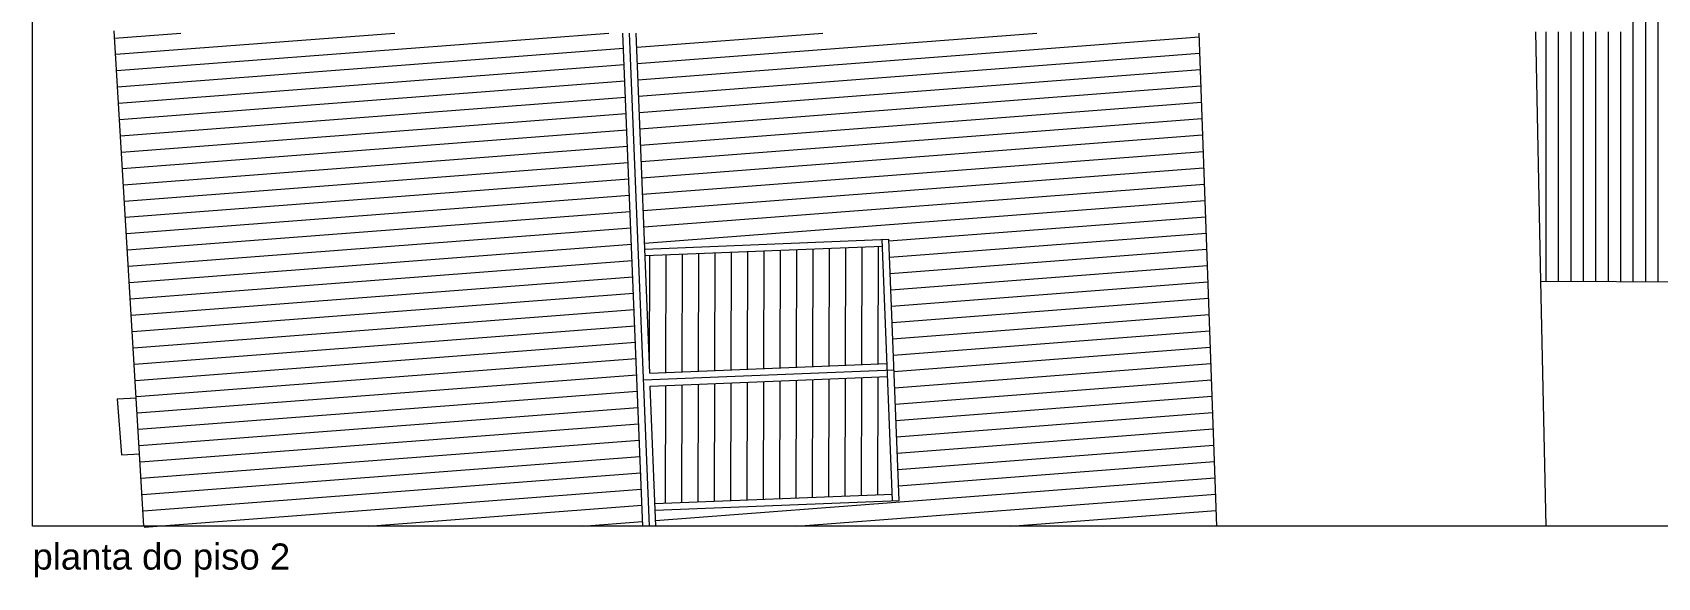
# Model space of a CAD drawing. Header units: millimetres. Extents: x 179.4 to 199.1, y -538.3 to -478.3.
# Drawn here: x 179.41 to 191.85, y -522.46 to -518.29 of the extents above; entities that cross this region are included whole.
import ezdxf

# ---------------------------------------------------------------- set-up
doc = ezdxf.new("R2010")
doc.units = ezdxf.units.MM
doc.layers.add('00_ARQ', color=251, linetype='Continuous', lineweight=5)
doc.styles.add('dinesc', font='arial.ttf', dxfattribs={"height": 0.18})

msp = doc.modelspace()

# ---------------------------------------------------------------- hatches: boundary and pattern name
at = {"layer": '00_ARQ', "ltscale": 0.03}
h = msp.add_hatch(dxfattribs=at)
h.set_pattern_fill('ANSI31', color=256, scale=0.03, angle=45, style=0)
h.set_pattern_definition([(90, (843.83671, -331.24501), (-0.09525, 4e-17), [])])
h.paths.add_polyline_path([(195.527, -520.217), (195.615, -517.979), (193.65, -517.967), (191.642, -517.962), (191.633, -518.283), (190.912, -518.282), (190.951, -520.19)])
at = {"layer": '00_ARQ'}
h = msp.add_hatch(dxfattribs=at)
h.set_pattern_fill('ANSI31', color=256, angle=315.8623, style=0)
h.set_pattern_definition([(89.8765, (179.64771, -513.21953), (-0.1249997, 0.0002695), [])])
h.paths.add_polyline_path([(185.95, -520.822), (185.914, -519.922), (184.097, -519.994), (184.133, -520.894)])
h.paths.add_polyline_path([(185.99, -521.821), (185.954, -520.921), (184.137, -520.994), (184.173, -521.894)])

# ---------------------------------------------------------------- linework, layer by layer
for p, q in [((180.033, -518.273), (180.26, -522.067)), ((180.038, -518.33), (180.544, -518.291)), ((180.046, -518.454), (182.182, -518.291)), ((180.053, -518.579), (183.82, -518.291)), ((184.08, -522.067), (183.928, -518.291)), ((184.13, -522.067), (183.978, -518.291)), ((184.133, -520.894), (184.028, -518.291)), ((184.033, -518.4), (185.458, -518.291)), ((184.038, -518.525), (187.096, -518.291)), ((188.336, -518.291), (188.471, -522.067)), ((190.912, -518.282), (190.951, -520.19)), ((180.061, -518.704), (183.933, -518.408)), ((184.043, -518.65), (188.337, -518.321)), ((180.068, -518.829), (183.938, -518.533)), ((184.048, -518.775), (188.341, -518.446)), ((180.076, -518.954), (183.943, -518.658)), ((184.053, -518.9), (188.346, -518.571)), ((180.084, -519.078), (183.948, -518.783)), ((184.058, -519.025), (188.35, -518.696)), ((180.091, -519.203), (183.953, -518.908)), ((184.063, -519.15), (188.355, -518.821)), ((180.099, -519.328), (183.958, -519.033)), ((184.068, -519.275), (188.359, -518.946)), ((180.106, -519.453), (183.963, -519.158)), ((184.073, -519.4), (188.364, -519.071)), ((180.114, -519.577), (183.968, -519.283)), ((184.078, -519.525), (188.368, -519.197)), ((180.121, -519.702), (183.973, -519.408)), ((184.083, -519.65), (188.372, -519.322)), ((180.129, -519.827), (183.978, -519.532)), ((184.088, -519.775), (188.377, -519.447)), ((180.137, -519.952), (183.983, -519.657)), ((184.093, -519.9), (188.381, -519.572)), ((180.144, -520.077), (183.988, -519.782)), ((185.962, -519.882), (188.386, -519.697)), ((180.152, -520.201), (183.993, -519.907)), ((184.095, -519.945), (185.962, -519.87)), ((184.097, -519.994), (185.914, -519.922)), ((185.992, -521.871), (185.912, -519.872)), ((186.042, -521.869), (185.962, -519.87)), ((185.967, -520.007), (188.39, -519.822)), ((180.159, -520.326), (183.998, -520.032)), ((185.972, -520.132), (188.395, -519.947)), ((180.167, -520.451), (184.003, -520.157)), ((185.977, -520.257), (188.399, -520.072)), ((180.174, -520.576), (184.008, -520.282)), ((185.982, -520.382), (188.404, -520.197)), ((190.951, -520.19), (195.527, -520.217)), ((190.951, -520.19), (190.99, -522.067)), ((180.182, -520.701), (184.013, -520.407)), ((185.987, -520.507), (188.408, -520.322)), ((180.189, -520.825), (184.018, -520.532)), ((185.992, -520.632), (188.413, -520.447)), ((180.197, -520.95), (184.023, -520.657)), ((185.997, -520.757), (188.417, -520.572)), ((180.205, -521.075), (184.028, -520.782)), ((186.002, -520.882), (188.422, -520.697)), ((180.212, -521.2), (184.033, -520.907)), ((184.085, -520.946), (186.002, -520.869)), ((184.133, -520.894), (185.95, -520.822)), ((184.137, -520.994), (185.954, -520.921)), ((186.007, -521.007), (188.426, -520.822)), ((180.22, -521.325), (184.038, -521.032)), ((184.18, -522.067), (184.137, -520.994)), ((186.012, -521.132), (188.431, -520.947)), ((180.058, -521.092), (180.205, -521.084)), ((180.058, -521.092), (180.091, -521.521)), ((180.227, -521.449), (184.043, -521.157)), ((186.017, -521.257), (188.435, -521.072)), ((180.235, -521.574), (184.048, -521.282)), ((186.022, -521.382), (188.439, -521.197)), ((180.242, -521.699), (184.053, -521.407)), ((186.027, -521.507), (188.444, -521.322)), ((180.091, -521.521), (180.231, -521.512)), ((180.25, -521.824), (184.058, -521.532)), ((186.032, -521.632), (188.448, -521.447)), ((180.258, -521.948), (184.063, -521.657)), ((186.037, -521.757), (188.453, -521.572)), ((180.265, -522.073), (184.068, -521.782)), ((184.178, -522.024), (188.457, -521.697)), ((181.978, -522.067), (184.073, -521.907)), ((184.173, -521.894), (185.99, -521.821)), ((184.175, -521.944), (186.042, -521.869)), ((185.255, -522.067), (188.462, -521.822)), ((183.617, -522.067), (184.078, -522.032)), ((186.893, -522.067), (188.466, -521.947))]:
    msp.add_line(p, q, dxfattribs=at)
msp.add_lwpolyline([(179.409, -509.967), (199.109, -509.967), (199.109, -522.067), (179.409, -522.067)], close=True, dxfattribs=at)

# ---------------------------------------------------------------- texts
at = {"layer": '00_ARQ', "insert": (179.409, -522.199), "char_height": 0.2, "width": 4.455, "attachment_point": 1, "style": 'dinesc'}
msp.add_mtext('planta do piso 2', dxfattribs=at)

doc.saveas('drawing.dxf')
